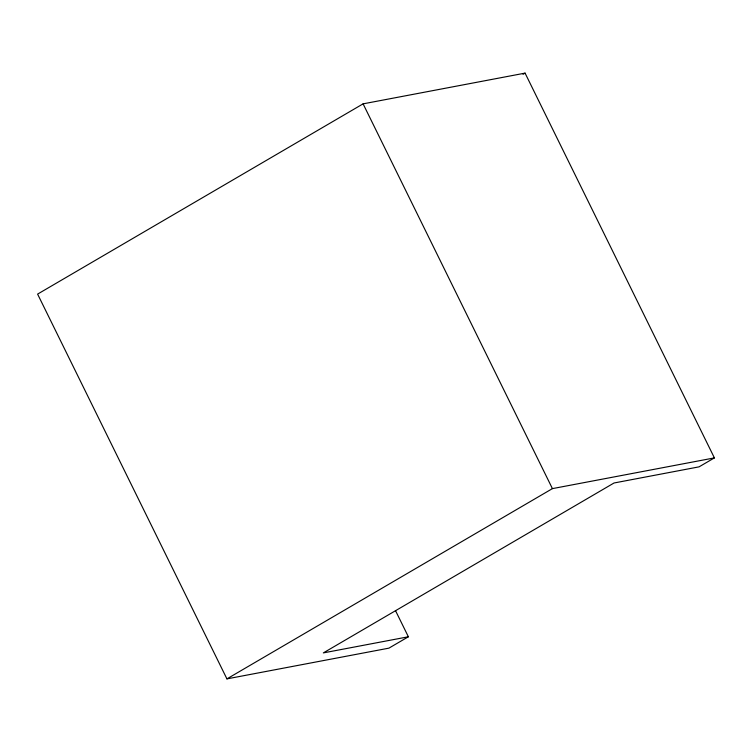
<?xml version="1.0" encoding="UTF-8"?>
<svg xmlns="http://www.w3.org/2000/svg" width="752" height="752" viewBox="0 0 752 752"><rect width="100%" height="100%" fill="white"/><g stroke="black" fill="none" stroke-linecap="round" stroke-linejoin="round"><path stroke-width="1.13" d="M408.374 636.775L323.332 652.905L614.036 482.991L699.069 466.851L714.4 457.893L525.075 73.123L363.094 103.851L37.6 294.107L226.925 678.877L388.906 648.149L408.374 636.775L395.449 610.521M523.044 74.307L525.075 73.123M226.925 678.877L552.419 488.621L714.4 457.893M363.094 103.851L552.419 488.621"/></g></svg>
